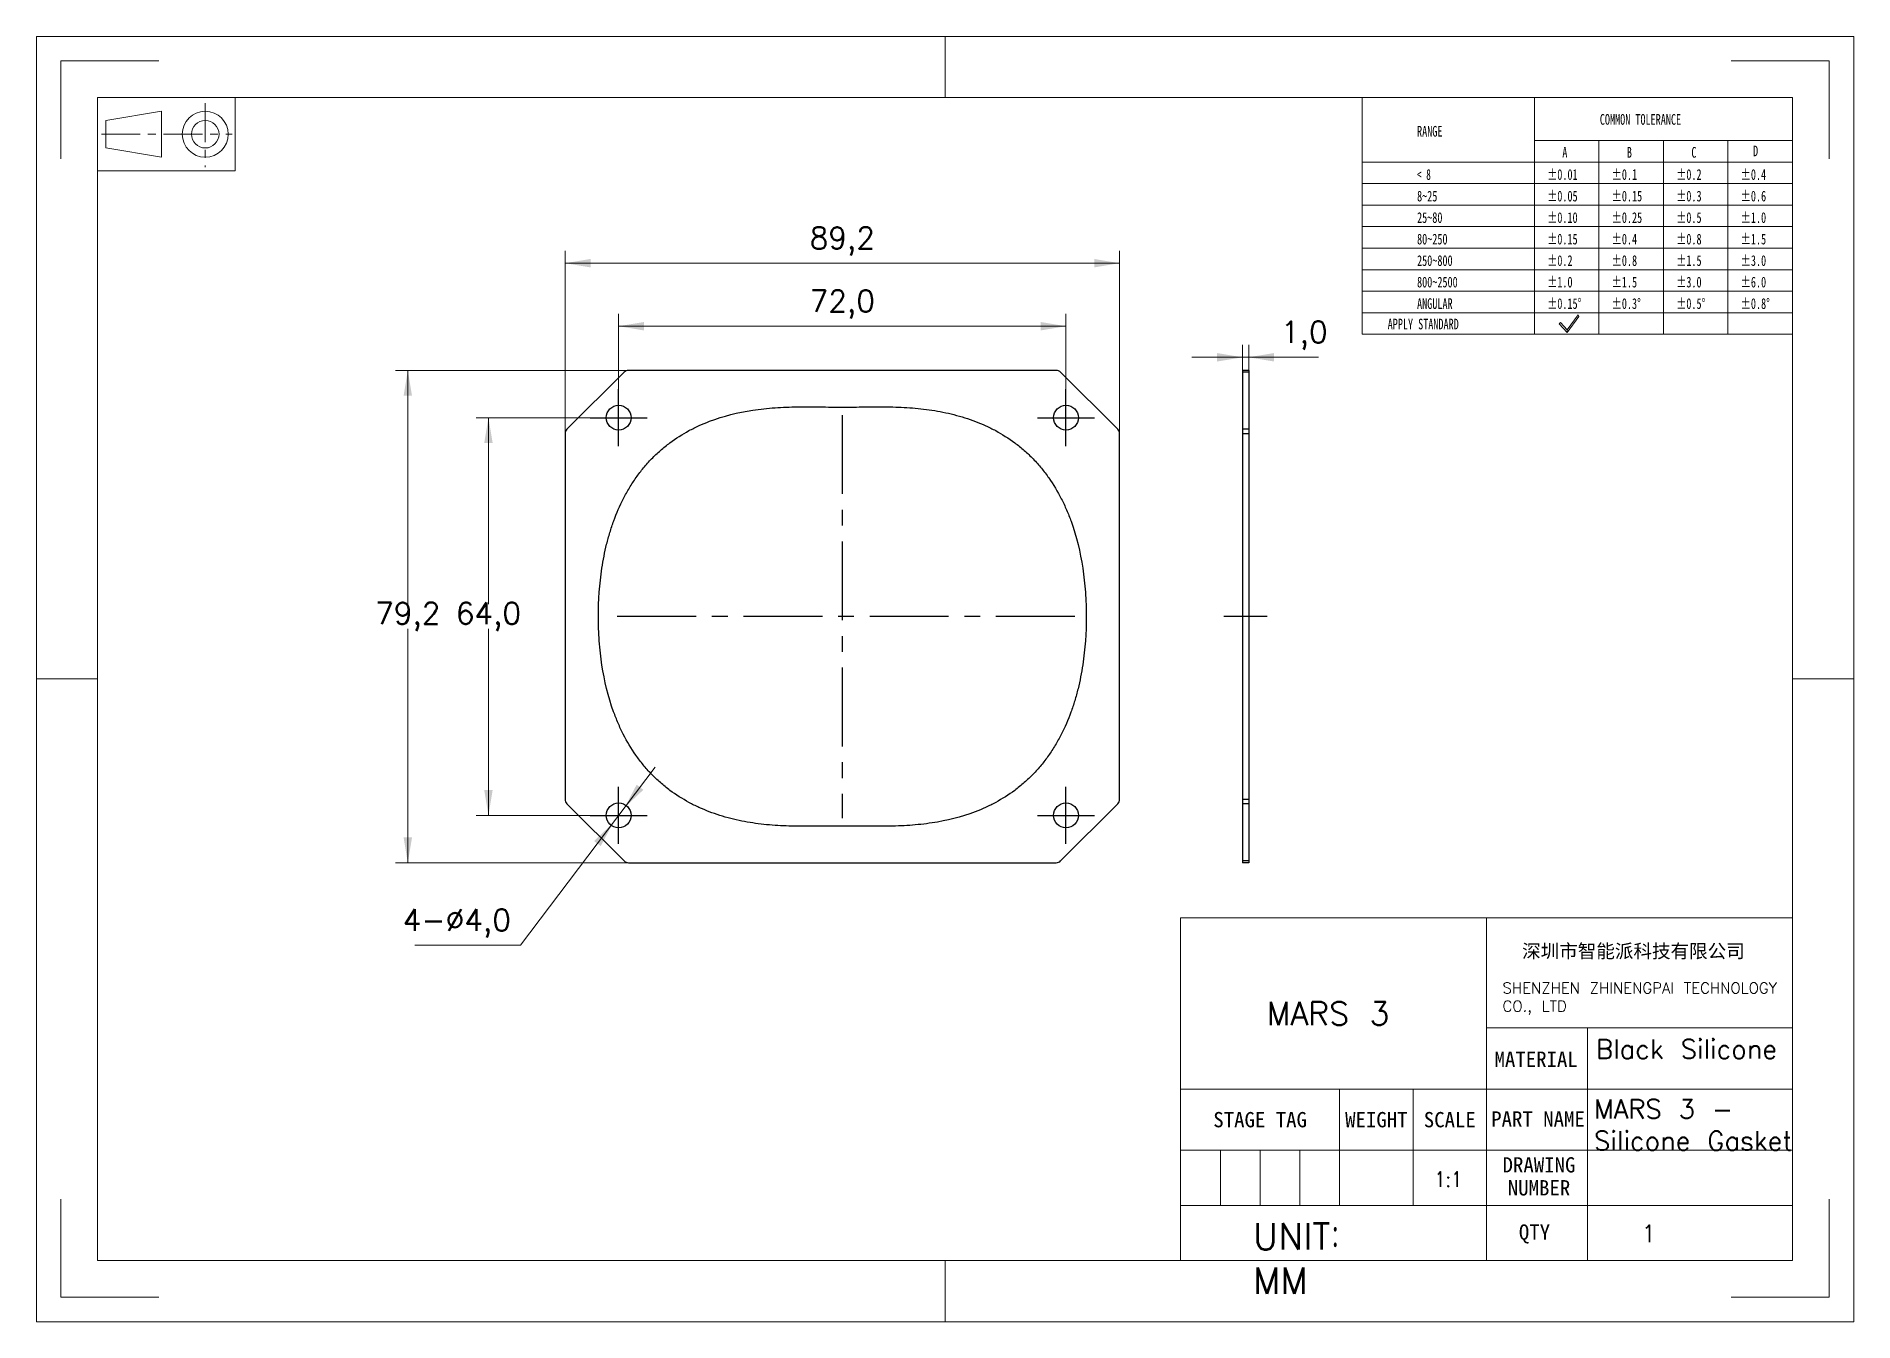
# Model space of a CAD drawing. Header units: millimetres. Extents: x 2436 to 2729, y 246 to 453.
import ezdxf

# ---------------------------------------------------------------- set-up
doc = ezdxf.new("R2010")
doc.units = ezdxf.units.MM
doc.linetypes.add('CENTER', pattern=[10.16, 6.35, -1.27, 1.27, -1.27])
doc.linetypes.add('CENTERX2', pattern=[20.32, 12.7, -2.54, 2.54, -2.54])
doc.layers.get('0').update_dxf_attribs({"lineweight": 18})
for name, color, linetype, lineweight in [('DEFAULT_1', 7, 'CENTER', 18), ('中心线层', 1, 'CENTERX2', 25), ('尺寸线层', 3, 'Continuous', 18)]:
    doc.layers.add(name, color=color, linetype=linetype, lineweight=lineweight)
doc.styles.add('SLDTEXTSTYLE4', font='', dxfattribs={"width": 0.7})
doc.styles.add('SLDTEXTSTYLE5', font='', dxfattribs={"width": 0.633333})
doc.styles.get("Standard").update_dxf_attribs({"font": 'txt.shx', "bigfont": 'gbcbig.shx'})
doc.styles.add('TEXTSTYLE_2', font='')
doc.styles.add('TEXTSTYLE_3', font='')
doc.styles.get('SLDTEXTSTYLE4').set_extended_font_data('宋体')
doc.styles.get('SLDTEXTSTYLE5').set_extended_font_data('宋体')
doc.styles.get('TEXTSTYLE_2').set_extended_font_data('宋体')
doc.styles.get('TEXTSTYLE_3').set_extended_font_data('宋体')
doc.dimstyles.new('ISO-25', dxfattribs={"dimtxt": 3.5, "dimasz": 4, "dimexe": 1.25, "dimexo": 0.625, "dimtad": 1, "dimdec": 1, "dimtxsty": 'Standard', "dimcen": 2.5, "dimdle": 5, "dimadec": 0, "dimazin": 0, "dimtfac": 1, "dimtmove": 0, "dimatfit": 3, "dimfxl": 0, "dimarcsym": 0})

# ---------------------------------------------------------------- blocks, each defined once
blk = doc.blocks.new('*X3')
at = {"layer": '尺寸线层', "linetype": 'Continuous'}
for points in [[(2521.19, 416.57), (2525.27, 417.25), (2525.27, 415.89)], [(2610.42, 416.57), (2606.34, 417.25), (2606.34, 415.89)]]:
    blk.add_hatch(color=0, dxfattribs=at).paths.add_polyline_path(points, flags=0)
at = {"layer": '尺寸线层', "color": 0, "linetype": 'Continuous'}
for p, q in [((2521.19, 389.13), (2521.19, 418.57)), ((2610.42, 389.13), (2610.42, 418.57)), ((2521.19, 416.57), (2610.42, 416.57))]:
    blk.add_line(p, q, dxfattribs=at)
at = {"layer": '尺寸线层', "color": 0, "insert": (2565.8, 420.1), "char_height": 3.5, "width": 15.5, "attachment_point": 5}
blk.add_mtext('89,2', dxfattribs=at)
blk = doc.blocks.new('*X4')
at = {"layer": '尺寸线层', "linetype": 'Continuous'}
for points in [[(2495.86, 399.32), (2496.54, 395.24), (2495.18, 395.24)], [(2495.86, 320.09), (2496.54, 324.17), (2495.18, 324.17)]]:
    blk.add_hatch(color=0, dxfattribs=at).paths.add_polyline_path(points, flags=0)
at = {"layer": '尺寸线层', "color": 0, "linetype": 'Continuous'}
for p, q in [((2531.38, 399.32), (2493.86, 399.32)), ((2495.86, 361.71), (2495.86, 399.32)), ((2495.86, 357.71), (2495.86, 320.09)), ((2531.38, 320.09), (2493.86, 320.09))]:
    blk.add_line(p, q, dxfattribs=at)
at = {"layer": '尺寸线层', "color": 0, "insert": (2495.86, 359.71), "char_height": 3.5, "width": 15.5, "attachment_point": 5}
blk.add_mtext('79,2', dxfattribs=at)
blk = doc.blocks.new('*X5')
at = {"layer": '尺寸线层', "linetype": 'Continuous'}
for points in [[(2529.8, 406.43), (2533.88, 407.11), (2533.88, 405.75)], [(2601.8, 406.43), (2597.72, 407.11), (2597.72, 405.75)]]:
    blk.add_hatch(color=0, dxfattribs=at).paths.add_polyline_path(points, flags=0)
at = {"layer": '尺寸线层', "color": 0, "linetype": 'Continuous'}
for p, q in [((2529.8, 391.71), (2529.8, 408.43)), ((2601.8, 391.71), (2601.8, 408.43)), ((2529.8, 406.43), (2601.8, 406.43))]:
    blk.add_line(p, q, dxfattribs=at)
at = {"layer": '尺寸线层', "color": 0, "insert": (2565.8, 409.95), "char_height": 3.5, "width": 15.5, "attachment_point": 5}
blk.add_mtext('72,0', dxfattribs=at)
blk = doc.blocks.new('*X6')
at = {"layer": '尺寸线层', "linetype": 'Continuous'}
for points in [[(2508.84, 391.71), (2509.52, 387.63), (2508.16, 387.63)], [(2508.84, 327.71), (2509.52, 331.79), (2508.16, 331.79)]]:
    blk.add_hatch(color=0, dxfattribs=at).paths.add_polyline_path(points, flags=0)
at = {"layer": '尺寸线层', "color": 0, "linetype": 'Continuous'}
for p, q in [((2529.8, 391.71), (2506.84, 391.71)), ((2508.84, 361.71), (2508.84, 391.71)), ((2508.84, 357.71), (2508.84, 327.71)), ((2529.8, 327.71), (2506.84, 327.71))]:
    blk.add_line(p, q, dxfattribs=at)
at = {"layer": '尺寸线层', "color": 0, "insert": (2508.84, 359.71), "char_height": 3.5, "width": 15.5, "attachment_point": 5}
blk.add_mtext('64,0', dxfattribs=at)
blk = doc.blocks.new('*X7')
at = {"layer": '尺寸线层', "linetype": 'Continuous'}
for points in [[(2530.77, 328.98), (2532.69, 332.65), (2533.77, 331.83)], [(2528.84, 326.43), (2525.84, 323.59), (2526.92, 322.77)]]:
    blk.add_hatch(color=0, dxfattribs=at).paths.add_polyline_path(points, flags=0)
at = {"layer": '尺寸线层', "color": 0, "linetype": 'Continuous'}
for q in [(2535.69, 335.49), (2497.01, 306.81)]:
    blk.add_line((2514.01, 306.81), q, dxfattribs=at)
at = {"layer": '尺寸线层', "color": 0, "insert": (2503.76, 310.33), "char_height": 3.5, "width": 27, "attachment_point": 5}
blk.add_mtext('4-%%C4,0', dxfattribs=at)
blk = doc.blocks.new('*X8')
at = {"layer": '尺寸线层', "linetype": 'Continuous'}
for points in [[(2630.21, 401.43), (2626.13, 402.11), (2626.13, 400.75)], [(2631.21, 401.43), (2635.29, 402.11), (2635.29, 400.75)]]:
    blk.add_hatch(color=0, dxfattribs=at).paths.add_polyline_path(points, flags=0)
at = {"layer": '尺寸线层', "color": 0, "linetype": 'Continuous'}
for p, q in [((2622.05, 401.43), (2631.21, 401.43)), ((2630.21, 399.32), (2630.21, 403.43)), ((2631.21, 399.32), (2631.21, 403.43)), ((2631.21, 401.43), (2642.42, 401.43))]:
    blk.add_line(p, q, dxfattribs=at)
at = {"layer": '尺寸线层', "color": 0, "insert": (2640.17, 404.95), "char_height": 3.5, "width": 9, "attachment_point": 5}
blk.add_mtext('1,0', dxfattribs=at)
blk = doc.blocks.new('96_1')
at = {"color": 7, "linetype": 'Continuous'}
for p, q in [((-11.25, 6), (-11.25, -6)), ((11.25, -6), (11.25, 6)), ((-9.93, 2.25), (-0.82, 3.75)), ((-0.82, 0), (-0.82, 3.75)), ((-9.93, 0), (-9.93, 2.25)), ((-9.93, 0), (-9.93, -2.25)), ((-0.82, 0), (-0.82, -3.75)), ((-9.93, -2.25), (-0.82, -3.75)), ((-11.25, -6), (11.25, -6))]:
    blk.add_line(p, q, dxfattribs=at)
for radius in [3.75, 2.25]:
    blk.add_circle((6.34, 0), radius, dxfattribs=at)
at = {"layer": 'DEFAULT_1', "color": 1, "linetype": 'CENTER'}
for p, q in [((6.34, 5.05), (6.34, -5.36)), ((-10.64, 0), (10.74, 0))]:
    blk.add_line(p, q, dxfattribs=at)

msp = doc.modelspace()

# ---------------------------------------------------------------- linework, layer by layer
at = {"color": 7, "linetype": 'Continuous'}
for p, q in [((2436.07, 246.24), (2436.07, 453.07)), ((2436.07, 453.07), (2728.59, 453.07)), ((2582.33, 443.23), (2582.33, 453.07)), ((2728.59, 246.24), (2728.59, 453.07)), ((2440.01, 433.38), (2440.01, 449.14)), ((2440.01, 449.14), (2455.77, 449.14)), ((2708.89, 449.14), (2724.65, 449.14)), ((2724.65, 433.38), (2724.65, 449.14)), ((2445.92, 256.09), (2445.92, 443.23)), ((2445.92, 443.23), (2718.74, 443.23)), ((2718.74, 256.09), (2718.74, 443.23)), ((2436.07, 349.66), (2445.92, 349.66)), ((2718.74, 349.66), (2728.59, 349.66)), ((2440.01, 250.18), (2440.01, 265.94)), ((2724.65, 250.18), (2724.65, 265.94)), ((2445.92, 256.09), (2718.74, 256.09)), ((2582.33, 246.24), (2582.33, 256.09)), ((2440.01, 250.18), (2455.77, 250.18)), ((2708.89, 250.18), (2724.65, 250.18)), ((2436.07, 246.24), (2728.59, 246.24))]:
    msp.add_line(p, q, dxfattribs=at)
for p, q in [((2649.5, 443.23), (2649.5, 405.15)), ((2677.2, 443.23), (2677.2, 405.15)), ((2677.2, 436.3), (2718.74, 436.3)), ((2687.58, 436.3), (2687.58, 405.15)), ((2697.97, 436.3), (2697.97, 405.15)), ((2708.35, 436.3), (2708.35, 405.15)), ((2649.5, 432.84), (2718.74, 432.84)), ((2649.5, 429.38), (2718.74, 429.38)), ((2649.5, 425.92), (2718.74, 425.92)), ((2649.5, 422.46), (2718.74, 422.46)), ((2649.5, 418.99), (2718.74, 418.99)), ((2649.5, 415.53), (2718.74, 415.53)), ((2649.5, 412.07), (2718.74, 412.07)), ((2649.5, 408.61), (2718.74, 408.61)), ((2681.38, 407.02), (2681.17, 406.84)), ((2681.17, 406.84), (2682.47, 405.4)), ((2682.45, 405.84), (2681.38, 407.02)), ((2684.23, 408.25), (2682.45, 405.84)), ((2682.47, 405.4), (2684.37, 407.98)), ((2684.37, 407.98), (2684.23, 408.25)), ((2649.5, 405.15), (2718.74, 405.15)), ((2682.47, 405.4), (2682.45, 405.84)), ((2682.45, 405.84), (2682.47, 405.4))]:
    msp.add_line(p, q)
at = {"color": 7, "linetype": 'Continuous', "lineweight": 25}
for p, q in [((2530.67, 399.03), (2521.48, 389.84)), ((2600.23, 399.32), (2531.38, 399.32)), ((2610.13, 389.84), (2600.94, 399.03)), ((2631.21, 399.32), (2630.21, 399.32)), ((2630.21, 399.32), (2630.21, 399.03)), ((2631.21, 399.03), (2630.21, 399.03)), ((2630.21, 399.03), (2630.21, 389.84)), ((2631.21, 399.32), (2631.21, 399.03)), ((2631.21, 399.03), (2631.21, 389.84)), ((2521.19, 389.13), (2521.19, 330.28)), ((2610.42, 330.28), (2610.42, 389.13)), ((2631.21, 389.84), (2630.21, 389.84)), ((2630.21, 389.84), (2630.21, 389.13)), ((2631.21, 389.13), (2630.21, 389.13)), ((2630.21, 389.13), (2630.21, 330.28)), ((2631.21, 389.84), (2631.21, 389.13)), ((2631.21, 389.13), (2631.21, 330.28)), ((2521.48, 329.57), (2530.67, 320.39)), ((2600.94, 320.39), (2610.13, 329.57)), ((2631.21, 330.28), (2630.21, 330.28)), ((2630.21, 330.28), (2630.21, 329.57)), ((2631.21, 329.57), (2630.21, 329.57)), ((2630.21, 329.57), (2630.21, 320.39)), ((2631.21, 330.28), (2631.21, 329.57)), ((2631.21, 329.57), (2631.21, 320.39)), ((2531.38, 320.09), (2600.23, 320.09)), ((2631.21, 320.39), (2630.21, 320.39)), ((2630.21, 320.39), (2630.21, 320.09)), ((2631.21, 320.09), (2630.21, 320.09)), ((2631.21, 320.39), (2631.21, 320.09))]:
    msp.add_line(p, q, dxfattribs=at)
at = {"color": 2, "linetype": 'Continuous'}
for p, q in [((2620.25, 283.67), (2620.25, 311.25)), ((2620.25, 283.67), (2620.25, 311.25)), ((2620.25, 311.25), (2669.49, 311.25)), ((2669.49, 273.82), (2669.49, 311.25)), ((2669.49, 293.52), (2669.49, 311.25)), ((2669.49, 311.25), (2718.74, 311.25)), ((2669.49, 283.67), (2669.49, 311.25)), ((2718.74, 293.52), (2718.74, 311.25)), ((2669.49, 293.52), (2718.74, 293.52)), ((2685.77, 293.52), (2685.77, 256.09)), ((2718.74, 273.82), (2718.74, 293.52)), ((2620.25, 256.09), (2620.25, 283.67)), ((2620.25, 283.67), (2669.49, 283.67)), ((2620.25, 273.82), (2620.25, 283.67)), ((2620.25, 283.67), (2645.85, 283.67)), ((2645.85, 273.82), (2645.85, 283.67)), ((2645.85, 273.82), (2645.85, 283.67)), ((2645.85, 283.67), (2669.49, 283.67)), ((2657.67, 273.82), (2657.67, 283.67)), ((2669.49, 283.67), (2718.74, 283.67)), ((2669.49, 273.82), (2669.49, 283.67)), ((2620.25, 264.96), (2620.25, 273.82)), ((2620.25, 273.82), (2645.85, 273.82)), ((2620.25, 273.82), (2645.85, 273.82)), ((2620.25, 273.82), (2645.85, 273.82)), ((2620.25, 273.82), (2620.25, 264.96)), ((2626.65, 273.82), (2626.65, 264.96)), ((2633.05, 273.82), (2633.05, 264.96)), ((2639.45, 273.82), (2639.45, 264.96)), ((2645.85, 264.96), (2645.85, 273.82)), ((2645.85, 264.96), (2645.85, 273.82)), ((2645.85, 273.82), (2669.49, 273.82)), ((2645.85, 273.82), (2669.49, 273.82)), ((2645.85, 273.82), (2645.85, 264.96)), ((2657.67, 264.96), (2657.67, 273.82)), ((2669.49, 256.09), (2669.49, 273.82)), ((2669.49, 273.82), (2718.74, 273.82)), ((2669.49, 273.82), (2718.74, 273.82)), ((2669.49, 264.96), (2669.49, 273.82)), ((2718.74, 256.09), (2718.74, 273.82)), ((2620.25, 256.09), (2620.25, 264.96)), ((2620.25, 264.96), (2669.49, 264.96)), ((2620.25, 264.96), (2645.85, 264.96)), ((2620.25, 264.96), (2645.85, 264.96)), ((2645.85, 264.96), (2669.49, 264.96)), ((2669.49, 256.09), (2669.49, 264.96)), ((2669.49, 264.96), (2718.74, 264.96)), ((2541.45, 256.09), (2565.09, 256.09)), ((2565.09, 256.09), (2580.85, 256.09)), ((2580.85, 256.09), (2604.49, 256.09)), ((2604.49, 256.09), (2620.25, 256.09)), ((2620.25, 256.09), (2669.49, 256.09)), ((2669.49, 256.09), (2718.74, 256.09))]:
    msp.add_line(p, q, dxfattribs=at)
at = {"color": 7, "linetype": 'Continuous', "lineweight": 25}
for centre in [(2529.8, 391.71), (2601.8, 391.71), (2529.8, 327.71), (2601.8, 327.71)]:
    msp.add_circle(centre, 2, dxfattribs=at)
for centre, major_axis in [((2531.38, 398.32), (-0.383, 0.924)), ((2600.23, 398.32), (0.383, 0.924)), ((2522.19, 389.13), (-0.924, 0.383)), ((2609.42, 389.13), (0.924, 0.383)), ((2522.19, 330.28), (-0.924, -0.383)), ((2609.42, 330.28), (0.924, -0.383)), ((2531.38, 321.09), (-0.383, -0.924)), ((2600.23, 321.09), (0.383, -0.924))]:
    msp.add_ellipse(centre, major_axis=major_axis, ratio=0.999822, start_param=5.890549, end_param=6.675821, dxfattribs=at)
for points, knots in [([(2538.06, 387.68), (2539.05, 388.38), (2540.06, 389.05), (2541.65, 389.91), (2542.19, 390.18), (2543.29, 390.68), (2543.85, 390.91), (2546.67, 391.98), (2548.99, 392.56), (2552.56, 393.1), (2553.76, 393.23), (2556.17, 393.4), (2557.37, 393.44), (2559.78, 393.47), (2560.99, 393.46), (2563.4, 393.43), (2564.61, 393.41), (2567.02, 393.41), (2568.22, 393.43), (2570.64, 393.46), (2571.84, 393.47), (2574.25, 393.44), (2575.45, 393.4), (2577.84, 393.23), (2579.03, 393.1), (2581.41, 392.74), (2582.59, 392.51), (2584.35, 392.05), (2584.94, 391.89), (2586.09, 391.52), (2586.66, 391.33), (2587.78, 390.9), (2588.33, 390.67), (2589.43, 390.17), (2589.96, 389.91), (2591.54, 389.05), (2592.55, 388.39), (2593.55, 387.68)], [0, 0, 0, 0, 7030.702537, 7030.702537, 10546.053805, 10546.053805, 14061.405073, 14061.405073, 28122.810147, 28122.810147, 35153.512684, 35153.512684, 42184.21522, 42184.21522, 49214.917757, 49214.917757, 56245.620294, 56245.620294, 63276.32283, 63276.32283, 70307.025367, 70307.025367, 77337.727904, 77337.727904, 84368.430441, 84368.430441, 91399.132977, 91399.132977, 94914.484246, 94914.484246, 98429.835514, 98429.835514, 101945.186782, 101945.186782, 105460.538051, 105460.538051, 112491.240587, 112491.240587, 112491.240587, 112491.240587]), ([(2538.06, 331.73), (2537.53, 332.14), (2537.02, 332.55), (2536.02, 333.42), (2535.54, 333.88), (2534.61, 334.83), (2534.18, 335.33), (2533.35, 336.34), (2532.95, 336.86), (2531.82, 338.47), (2531.15, 339.59), (2530.25, 341.35), (2529.97, 341.95), (2529.45, 343.16), (2529.21, 343.77), (2528.1, 346.83), (2527.5, 349.35), (2526.91, 353.19), (2526.77, 354.48), (2526.58, 357.09), (2526.54, 358.41), (2526.54, 362.33), (2526.72, 364.93), (2527.3, 368.79), (2527.55, 370.07), (2528.02, 371.98), (2528.2, 372.61), (2528.58, 373.87), (2528.79, 374.49), (2529.47, 376.34), (2529.98, 377.54), (2530.88, 379.29), (2531.2, 379.86), (2531.88, 380.99), (2532.24, 381.54), (2533, 382.62), (2533.39, 383.14), (2534.22, 384.14), (2534.65, 384.63), (2535.56, 385.56), (2536.04, 386.01), (2537.02, 386.87), (2537.54, 387.28), (2538.06, 387.68)], [0, 0, 0, 0, 4022.150681, 4022.150681, 8044.301362, 8044.301362, 12066.452044, 12066.452044, 16088.602725, 16088.602725, 24132.904087, 24132.904087, 28155.054769, 28155.054769, 32177.20545, 32177.20545, 48265.808175, 48265.808175, 56310.109537, 56310.109537, 64354.4109, 64354.4109, 80443.013625, 80443.013625, 88487.314987, 88487.314987, 92509.465668, 92509.465668, 96531.61635, 96531.61635, 104575.917712, 104575.917712, 108598.068393, 108598.068393, 112620.219075, 112620.219075, 116642.369756, 116642.369756, 120664.520437, 120664.520437, 124686.671118, 124686.671118, 128708.8218, 128708.8218, 128708.8218, 128708.8218]), ([(2593.55, 387.68), (2594.07, 387.28), (2594.59, 386.86), (2595.59, 385.99), (2596.07, 385.54), (2596.99, 384.59), (2597.43, 384.09), (2598.26, 383.08), (2598.66, 382.55), (2599.78, 380.95), (2600.45, 379.83), (2601.35, 378.07), (2601.63, 377.47), (2602.16, 376.26), (2602.4, 375.65), (2603.51, 372.58), (2604.1, 370.07), (2604.69, 366.22), (2604.84, 364.93), (2605.03, 362.33), (2605.07, 361.01), (2605.06, 357.09), (2604.89, 354.49), (2604.3, 350.63), (2604.05, 349.35), (2603.58, 347.44), (2603.41, 346.8), (2603.02, 345.54), (2602.82, 344.92), (2602.14, 343.08), (2601.62, 341.88), (2600.73, 340.13), (2600.41, 339.56), (2599.73, 338.43), (2599.37, 337.87), (2598.61, 336.8), (2598.21, 336.28), (2597.38, 335.27), (2596.95, 334.79), (2596.04, 333.86), (2595.57, 333.41), (2594.58, 332.55), (2594.07, 332.14), (2593.55, 331.73)], [0, 0, 0, 0, 4132.962561, 4132.962561, 8265.925122, 8265.925122, 12398.887683, 12398.887683, 16531.850244, 16531.850244, 24797.775366, 24797.775366, 28930.737927, 28930.737927, 33063.700488, 33063.700488, 49595.550732, 49595.550732, 57861.475854, 57861.475854, 66127.400976, 66127.400976, 82659.25122, 82659.25122, 90925.176342, 90925.176342, 95058.138903, 95058.138903, 99191.101464, 99191.101464, 107457.026586, 107457.026586, 111589.989147, 111589.989147, 115722.951708, 115722.951708, 119855.914269, 119855.914269, 123988.87683, 123988.87683, 128121.839391, 128121.839391, 132254.801952, 132254.801952, 132254.801952, 132254.801952]), ([(2593.55, 331.73), (2592.56, 331.03), (2591.55, 330.37), (2589.96, 329.51), (2589.42, 329.24), (2588.32, 328.74), (2587.76, 328.51), (2584.93, 327.44), (2582.61, 326.86), (2579.05, 326.32), (2577.85, 326.19), (2575.44, 326.02), (2574.23, 325.98), (2571.82, 325.95), (2570.62, 325.96), (2568.2, 325.99), (2567, 326), (2564.59, 326), (2563.38, 325.99), (2560.97, 325.96), (2559.76, 325.95), (2557.36, 325.98), (2556.16, 326.02), (2553.77, 326.19), (2552.57, 326.31), (2550.2, 326.67), (2549.02, 326.91), (2547.26, 327.36), (2546.67, 327.53), (2545.52, 327.89), (2544.95, 328.09), (2543.83, 328.52), (2543.27, 328.75), (2542.18, 329.24), (2541.64, 329.51), (2540.06, 330.37), (2539.05, 331.03), (2538.06, 331.73)], [0, 0, 0, 0, 7134.857289, 7134.857289, 10702.285934, 10702.285934, 14269.714578, 14269.714578, 28539.429156, 28539.429156, 35674.286446, 35674.286446, 42809.143735, 42809.143735, 49944.001024, 49944.001024, 57078.858313, 57078.858313, 64213.715602, 64213.715602, 71348.572891, 71348.572891, 78483.43018, 78483.43018, 85618.287469, 85618.287469, 92753.144758, 92753.144758, 96320.573403, 96320.573403, 99888.002048, 99888.002048, 103455.430692, 103455.430692, 107022.859337, 107022.859337, 114157.716626, 114157.716626, 114157.716626, 114157.716626])]:
    msp.add_open_spline(points, degree=3, knots=knots, dxfattribs=at)
at = {"layer": '中心线层'}
for p, q in [((2529.8, 387.11), (2529.8, 396.31)), ((2601.8, 387.11), (2601.8, 396.31)), ((2565.8, 392.13), (2565.8, 327.28)), ((2525.2, 391.71), (2534.4, 391.71)), ((2597.2, 391.71), (2606.4, 391.71)), ((2603.23, 359.71), (2528.38, 359.71)), ((2634.21, 359.71), (2627.21, 359.71)), ((2529.8, 323.11), (2529.8, 332.31)), ((2601.8, 323.11), (2601.8, 332.31)), ((2525.2, 327.71), (2534.4, 327.71)), ((2597.2, 327.71), (2606.4, 327.71))]:
    msp.add_line(p, q, dxfattribs=at)

# ---------------------------------------------------------------- block references
at = {"color": 2, "linetype": 'Continuous', "xscale": 0.9849086837702116, "yscale": 0.9849086837702116, "zscale": 0.9849086837702116}
msp.add_blockref('96_1', (2457.01, 437.33), dxfattribs=at)

# ---------------------------------------------------------------- texts
at = {"attachment_point": 1}
for s, insert, char_height, width, style in [('COMMON TOLERANCE', (2687.73, 440.57), 1.7168, 56.5199, 'SLDTEXTSTYLE4'), ('RANGE', (2658.31, 438.66), 1.717, 16.8619, 'SLDTEXTSTYLE4'), ('A', (2681.69, 435.27), 1.72, 2.4804, 'SLDTEXTSTYLE4'), ('B', (2692.08, 435.27), 1.72, 2.4408, 'SLDTEXTSTYLE4'), ('C', (2702.46, 435.27), 1.72, 2.4696, 'SLDTEXTSTYLE4'), ('D', (2712.39, 435.5), 1.72, 2.4408, 'SLDTEXTSTYLE4'), ('< 8', (2658.31, 431.7), 1.717, 8.2396, 'SLDTEXTSTYLE5'), ('%%P0.01', (2679.25, 431.7), 1.717, 12.02, 'SLDTEXTSTYLE4'), ('%%P0.1', (2689.64, 431.7), 1.717, 9.0132, 'SLDTEXTSTYLE4'), ('%%P0.2', (2700.02, 431.7), 1.717, 10.2534, 'SLDTEXTSTYLE4'), ('%%P0.4', (2710.41, 431.7), 1.717, 10.2137, 'SLDTEXTSTYLE4'), ('8~25', (2658.31, 428.23), 1.717, 13.2963, 'SLDTEXTSTYLE4'), ('%%P0.05', (2679.25, 428.23), 1.717, 13.2602, 'SLDTEXTSTYLE4'), ('%%P0.15', (2689.64, 428.23), 1.717, 12.6581, 'SLDTEXTSTYLE4'), ('%%P0.3', (2700.02, 428.23), 1.717, 10.2534, 'SLDTEXTSTYLE4'), ('%%P0.6', (2710.41, 428.23), 1.717, 10.2534, 'SLDTEXTSTYLE4'), ('25~80', (2658.31, 424.77), 1.717, 16.3031, 'SLDTEXTSTYLE4'), ('%%P0.10', (2679.25, 424.77), 1.717, 12.0596, 'SLDTEXTSTYLE4'), ('%%P0.25', (2689.64, 424.77), 1.717, 13.8587, 'SLDTEXTSTYLE4'), ('%%P0.5', (2700.02, 424.77), 1.717, 10.2534, 'SLDTEXTSTYLE4'), ('%%P1.0', (2710.41, 424.77), 1.717, 9.0528, 'SLDTEXTSTYLE4'), ('80~250', (2658.31, 421.31), 1.717, 19.3099, 'SLDTEXTSTYLE4'), ('%%P0.15', (2679.25, 421.31), 1.717, 12.6581, 'SLDTEXTSTYLE4'), ('%%P0.4', (2689.64, 421.31), 1.717, 10.2137, 'SLDTEXTSTYLE4'), ('%%P0.8', (2700.02, 421.31), 1.717, 10.2534, 'SLDTEXTSTYLE4'), ('%%P1.5', (2710.41, 421.31), 1.717, 9.6513, 'SLDTEXTSTYLE4'), ('250~800', (2658.31, 417.85), 1.717, 22.3167, 'SLDTEXTSTYLE4'), ('%%P0.2', (2679.25, 417.85), 1.717, 10.2534, 'SLDTEXTSTYLE4'), ('%%P0.8', (2689.64, 417.85), 1.717, 10.2534, 'SLDTEXTSTYLE4'), ('%%P1.5', (2700.02, 417.85), 1.717, 9.6513, 'SLDTEXTSTYLE4'), ('%%P3.0', (2710.41, 417.85), 1.717, 10.2534, 'SLDTEXTSTYLE4'), ('800~2500', (2658.31, 414.39), 1.717, 25.3235, 'SLDTEXTSTYLE4'), ('%%P1.0', (2679.25, 414.39), 1.717, 9.0528, 'SLDTEXTSTYLE4'), ('%%P1.5', (2689.64, 414.39), 1.717, 9.6513, 'SLDTEXTSTYLE4'), ('%%P3.0', (2700.02, 414.39), 1.717, 10.2534, 'SLDTEXTSTYLE4'), ('%%P6.0', (2710.41, 414.39), 1.717, 10.2534, 'SLDTEXTSTYLE4'), ('ANGULAR', (2658.31, 410.93), 1.717, 24.1121, 'SLDTEXTSTYLE4'), ('%%P0.15%%D', (2679.25, 410.93), 1.717, 15.0773, 'SLDTEXTSTYLE4'), ('%%P0.3%%D', (2689.64, 410.93), 1.717, 12.6725, 'SLDTEXTSTYLE4'), ('%%P0.5%%D', (2700.02, 410.93), 1.717, 12.6725, 'SLDTEXTSTYLE4'), ('%%P0.8%%D', (2710.41, 410.93), 1.717, 12.6725, 'SLDTEXTSTYLE4'), ('APPLY STANDARD', (2653.58, 407.64), 1.7168, 49.349, 'SLDTEXTSTYLE4')]:
    msp.add_mtext(s, dxfattribs=dict(at, insert=insert, char_height=char_height, width=width, style=style))
at = {"color": 7, "linetype": 'Continuous', "insert": (2693.14, 306.97), "char_height": 2.1891, "width": 51.9385, "attachment_point": 2, "style": 'TEXTSTYLE_2'}
msp.add_mtext('深圳市智能派科技有限公司', dxfattribs=at)
at = {"color": 7, "linetype": 'Continuous', "attachment_point": 2, "line_spacing_factor": 0.9, "style": 'TEXTSTYLE_3'}
for s, insert, char_height, width in [('MATERIAL\\P ', (2677.48, 289.71), 2.462, 35.5934), ('STAGE TAG ', (2633.05, 279.98), 2.462, 29.7781), ('WEIGHT', (2651.76, 279.98), 2.462, 10.8205), ('SCALE', (2663.58, 279.98), 2.462, 10.8205), ('PART NAME', (2677.78, 280.09), 2.462, 20.6296), ('DRAWING NUMBER', (2677.94, 272.71), 2.4623, 20.6296), ('QTY', (2677.21, 261.89), 2.462, 27.4839)]:
    msp.add_mtext(s, dxfattribs=dict(at, insert=insert, char_height=char_height, width=width))
at = {"insert": (2661.1, 267.92), "char_height": 2.4623, "width": 5.9021, "attachment_point": 7}
msp.add_mtext('{\\W0.85;1:1}', dxfattribs=at)
at = {"layer": '尺寸线层', "attachment_point": 1}
for s, insert, char_height, width in [('SHENZHEN ZHINENGPAI TECHNOLOGY CO., LTD', (2672.08, 300.81), 1.7513, 49.5524), ('MARS 3', (2634.12, 297.69), 3.72, 30.3616), ('UNIT：MM', (2631.92, 262.1), 4.272, 20.65)]:
    msp.add_mtext(s, dxfattribs=dict(at, insert=insert, char_height=char_height, width=width))
at = {"layer": '尺寸线层', "ltscale": 0.2, "attachment_point": 1}
for s, insert, char_height, width in [('{\\H5.07735x;Black Silicone \\P}', (2687.11, 291.64), 0.6036, 29.5839), ('{\\H5.07735x;MARS 3 - Silicone Gasket\\P\\P}', (2686.8, 281.99), 0.6036, 42.9658), ('1\\P\\P', (2694.4, 261.81), 2.79, 16.7346)]:
    msp.add_mtext(s, dxfattribs=dict(at, insert=insert, char_height=char_height, width=width))

# ---------------------------------------------------------------- dimensions: what is measured, and where the dimension line sits
at = {"layer": '尺寸线层', "color": 2}
for base, p1, p2, picture, middle in [((2610.42, 416.57), (2521.19, 389.13), (2610.42, 389.13), '*X3', (2565.8, 416.57)), ((2601.8, 406.43), (2529.8, 391.71), (2601.8, 391.71), '*X5', (2565.8, 406.43))]:
    dim = msp.add_linear_dim(base=base, p1=p1, p2=p2, dimstyle='ISO-25', override={"dimasz": 4.08, "dimexe": 2, "dimexo": 0, "dimgap": 1.524, "dimtih": 1, "dimtoh": 1, "dimzin": 0, "dimsah": 1, "dimdle": 8.16, "dimadec": 2, "dimtfill": 1, "dimtolj": 1, "dimtzin": 0}, dxfattribs=at)
    dim.commit()
    dim.dimension.update_dxf_attribs({"geometry": picture, "text_midpoint": middle})
dim = msp.add_linear_dim(base=(2631.21, 401.43), p1=(2630.21, 399.32), p2=(2631.21, 399.32), dimstyle='ISO-25', override={"dimasz": 4.08, "dimexe": 2, "dimexo": 0, "dimgap": 1.524, "dimtih": 1, "dimtoh": 1, "dimzin": 0, "dimsah": 1, "dimdle": 8.16, "dimadec": 2, "dimtfill": 1, "dimtolj": 1, "dimtzin": 0}, dxfattribs=at)
dim.commit()
dim.dimension.update_dxf_attribs({"geometry": '*X8', "text_midpoint": (2640.17, 401.43), "dimtype": 160})
for base, p1, p2, picture, middle in [((2495.86, 320.09), (2531.38, 399.32), (2531.38, 320.09), '*X4', (2495.86, 359.71)), ((2508.84, 327.71), (2529.8, 391.71), (2529.8, 327.71), '*X6', (2508.84, 359.71))]:
    dim = msp.add_linear_dim(base=base, p1=p1, p2=p2, angle=90, dimstyle='ISO-25', override={"dimasz": 4.08, "dimexe": 2, "dimexo": 0, "dimgap": 1.524, "dimtih": 1, "dimtoh": 1, "dimzin": 0, "dimsah": 1, "dimdle": 8.16, "dimadec": 2, "dimtfill": 1, "dimtolj": 1, "dimtzin": 0}, dxfattribs=at)
    dim.commit()
    dim.dimension.update_dxf_attribs({"geometry": picture, "text_midpoint": middle})
dim = msp.add_diameter_dim_2p(p1=(2530.77, 328.98), p2=(2528.84, 326.43), text='4-%%C4,0', dimstyle='ISO-25', override={"dimasz": 4.08, "dimexe": 2, "dimexo": 0, "dimgap": 1.524, "dimtih": 1, "dimtoh": 1, "dimzin": 0, "dimpost": '%%C<>', "dimsah": 1, "dimdle": 8.16, "dimadec": 2, "dimtfill": 1, "dimtolj": 1, "dimtzin": 0}, dxfattribs=at)
dim.commit()
dim.dimension.update_dxf_attribs({"geometry": '*X7', "text_midpoint": (2514.01, 306.81), "dimtype": 163})

doc.saveas('drawing.dxf')
